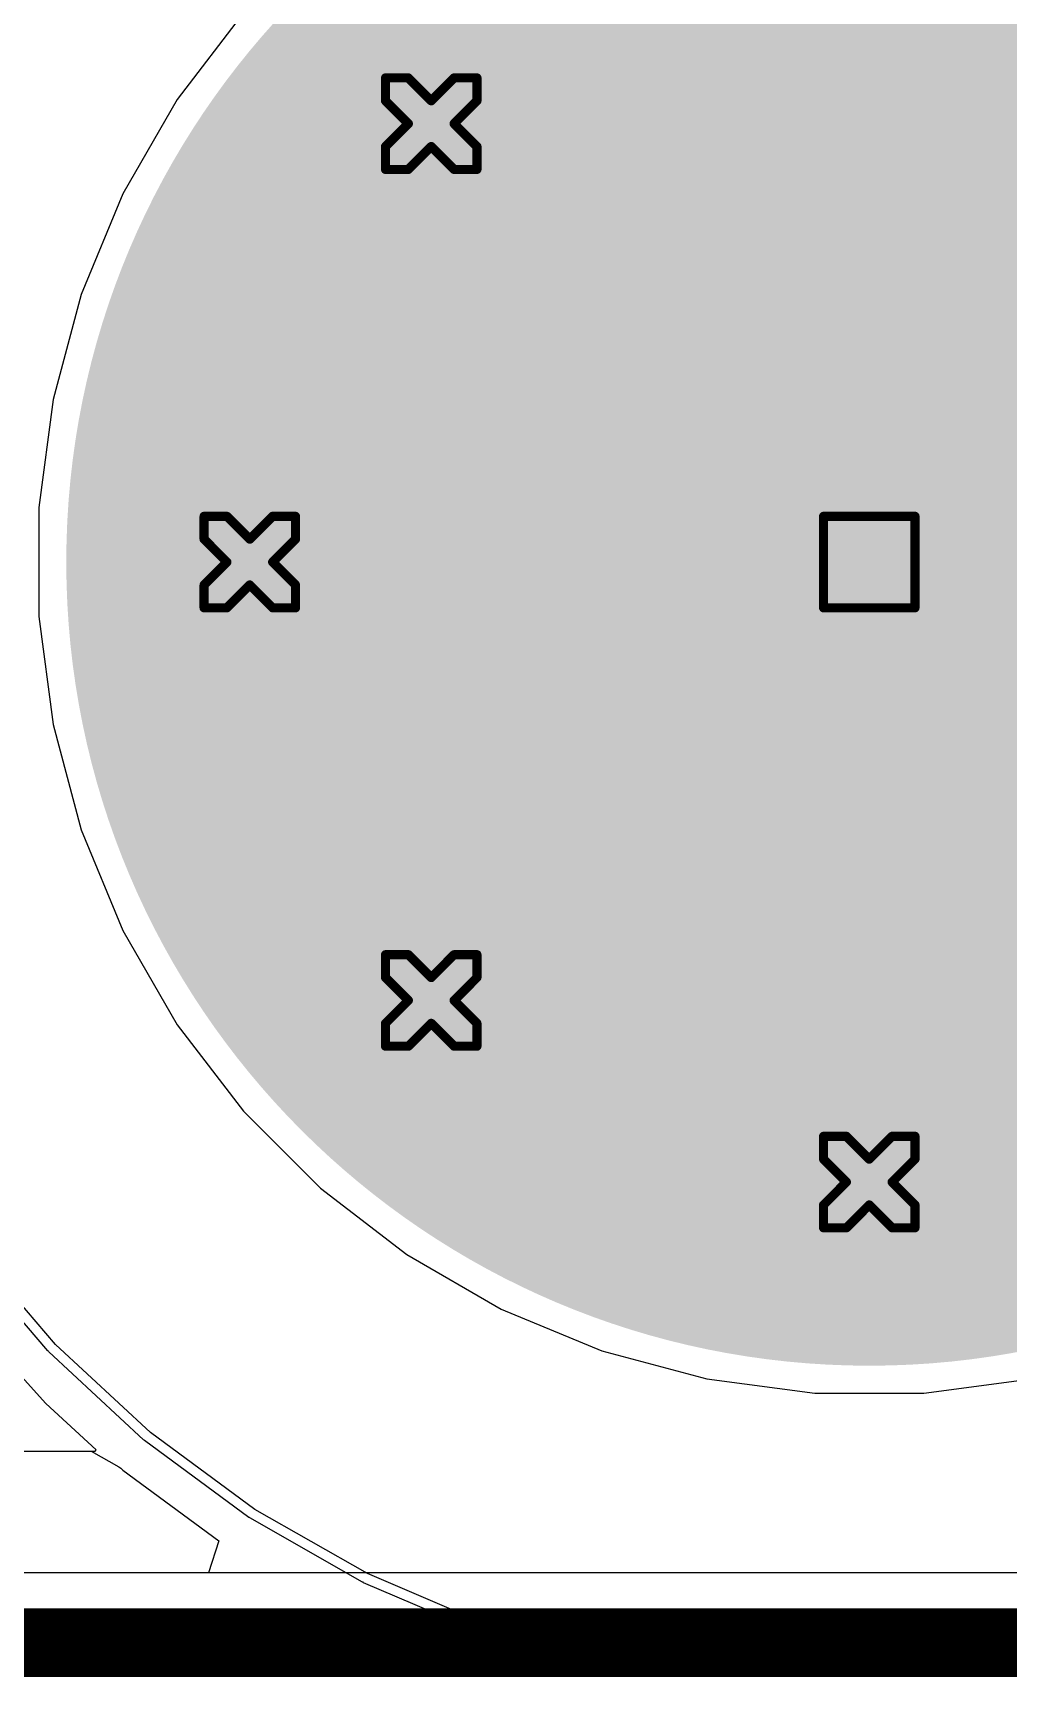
# Model space of a CAD drawing. Header units: inches. Extents: x 0 to 5379, y 0 to 5429.
# Drawn here: x 339.35 to 344.77, y -0.19 to 8.94 of the extents above; entities that cross this region are included whole.
import ezdxf

# ---------------------------------------------------------------- set-up
doc = ezdxf.new("R2010")
doc.units = ezdxf.units.IN
for name, color, linetype in [('Board Outline', 216, 'Continuous'), ('Bottom Layer', 5, 'Continuous'), ('Bottom Solder', 6, 'Continuous'), ('Drill Drawing', 1, 'Continuous'), ('GND01', 16, 'Continuous'), ('GND02', 76, 'Continuous'), ('Multi-Layer', 9, 'Continuous'), ('Pad Holes', 156, 'Continuous'), ('PWR', 156, 'Continuous'), ('SIG 01', 90, 'Continuous'), ('Top Layer', 1, 'Continuous'), ('Top Solder', 216, 'Continuous'), ('Via Holes', 16, 'Continuous')]:
    doc.layers.add(name, color=color, linetype=linetype)

msp = doc.modelspace()

# ---------------------------------------------------------------- hatches: boundary and pattern name
at = {"layer": 'Bottom Layer'}
h = msp.add_hatch(color=5, dxfattribs=at)
edge = h.paths.add_edge_path()
edge.add_arc((344, 6), 4.36, 0, 360)
h = msp.add_hatch(color=5, dxfattribs=at)
edge = h.paths.add_edge_path()
edge.add_arc((341.5662, 8.4339), 0.3, 0, 360)
h = msp.add_hatch(color=5, dxfattribs=at)
edge = h.paths.add_edge_path()
edge.add_arc((340.558, 6), 0.3, 0, 360)
h = msp.add_hatch(color=5, dxfattribs=at)
edge = h.paths.add_edge_path()
edge.add_arc((341.5662, 3.5662), 0.3, 0, 360)
h = msp.add_hatch(color=5, dxfattribs=at)
edge = h.paths.add_edge_path()
edge.add_arc((344, 2.558), 0.3, 0, 360)
at = {"layer": 'Bottom Solder'}
h = msp.add_hatch(color=6, dxfattribs=at)
edge = h.paths.add_edge_path()
edge.add_arc((344, 6), 4.4616, 0, 360)
h = msp.add_hatch(color=6, dxfattribs=at)
edge = h.paths.add_edge_path()
edge.add_arc((341.5662, 8.4339), 0.4016, 0, 360)
h = msp.add_hatch(color=6, dxfattribs=at)
edge = h.paths.add_edge_path()
edge.add_arc((340.558, 6), 0.4016, 0, 360)
h = msp.add_hatch(color=6, dxfattribs=at)
edge = h.paths.add_edge_path()
edge.add_arc((341.5662, 3.5662), 0.4016, 0, 360)
h = msp.add_hatch(color=6, dxfattribs=at)
edge = h.paths.add_edge_path()
edge.add_arc((344, 2.558), 0.4016, 0, 360)
at = {"layer": 'GND01'}
h = msp.add_hatch(color=16, dxfattribs=at)
edge = h.paths.add_edge_path()
edge.add_arc((344, 6), 4.36, 0, 360)
h = msp.add_hatch(color=16, dxfattribs=at)
edge = h.paths.add_edge_path()
edge.add_arc((341.5662, 8.4339), 0.3, 0, 360)
h = msp.add_hatch(color=16, dxfattribs=at)
edge = h.paths.add_edge_path()
edge.add_arc((340.558, 6), 0.3, 0, 360)
h = msp.add_hatch(color=16, dxfattribs=at)
edge = h.paths.add_edge_path()
edge.add_arc((341.5662, 3.5662), 0.3, 0, 360)
h = msp.add_hatch(color=16, dxfattribs=at)
edge = h.paths.add_edge_path()
edge.add_arc((344, 2.558), 0.3, 0, 360)
at = {"layer": 'GND02'}
h = msp.add_hatch(color=76, dxfattribs=at)
edge = h.paths.add_edge_path()
edge.add_arc((344, 6), 4.36, 0, 360)
h = msp.add_hatch(color=76, dxfattribs=at)
edge = h.paths.add_edge_path()
edge.add_arc((341.5662, 8.4339), 0.3, 0, 360)
h = msp.add_hatch(color=76, dxfattribs=at)
edge = h.paths.add_edge_path()
edge.add_arc((340.558, 6), 0.3, 0, 360)
h = msp.add_hatch(color=76, dxfattribs=at)
edge = h.paths.add_edge_path()
edge.add_arc((341.5662, 3.5662), 0.3, 0, 360)
h = msp.add_hatch(color=76, dxfattribs=at)
edge = h.paths.add_edge_path()
edge.add_arc((344, 2.558), 0.3, 0, 360)
at = {"layer": 'Multi-Layer'}
h = msp.add_hatch(color=9, dxfattribs=at)
edge = h.paths.add_edge_path()
edge.add_arc((344, 6), 4.36, 0, 360)
at = {"layer": 'Pad Holes'}
h = msp.add_hatch(color=7, dxfattribs=at)
edge = h.paths.add_edge_path()
edge.add_arc((344, 6), 2.5, 0, 360)
at = {"layer": 'PWR'}
h = msp.add_hatch(color=156, dxfattribs=at)
edge = h.paths.add_edge_path()
edge.add_arc((344, 6), 4.36, 0, 360)
h = msp.add_hatch(color=156, dxfattribs=at)
edge = h.paths.add_edge_path()
edge.add_arc((341.5662, 8.4339), 0.3, 0, 360)
h = msp.add_hatch(color=156, dxfattribs=at)
edge = h.paths.add_edge_path()
edge.add_arc((340.558, 6), 0.3, 0, 360)
h = msp.add_hatch(color=156, dxfattribs=at)
edge = h.paths.add_edge_path()
edge.add_arc((341.5662, 3.5662), 0.3, 0, 360)
h = msp.add_hatch(color=156, dxfattribs=at)
edge = h.paths.add_edge_path()
edge.add_arc((344, 2.558), 0.3, 0, 360)
at = {"layer": 'SIG 01'}
h = msp.add_hatch(color=90, dxfattribs=at)
edge = h.paths.add_edge_path()
edge.add_arc((344, 6), 4.36, 0, 360)
h = msp.add_hatch(color=90, dxfattribs=at)
edge = h.paths.add_edge_path()
edge.add_arc((341.5662, 8.4339), 0.3, 0, 360)
h = msp.add_hatch(color=90, dxfattribs=at)
edge = h.paths.add_edge_path()
edge.add_arc((340.558, 6), 0.3, 0, 360)
h = msp.add_hatch(color=90, dxfattribs=at)
edge = h.paths.add_edge_path()
edge.add_arc((341.5662, 3.5662), 0.3, 0, 360)
h = msp.add_hatch(color=90, dxfattribs=at)
edge = h.paths.add_edge_path()
edge.add_arc((344, 2.558), 0.3, 0, 360)
at = {"layer": 'Top Layer'}
h = msp.add_hatch(color=1, dxfattribs=at)
edge = h.paths.add_edge_path()
edge.add_arc((344, 6), 4.36, 0, 360)
h = msp.add_hatch(color=1, dxfattribs=at)
edge = h.paths.add_edge_path()
edge.add_arc((341.5662, 8.4339), 0.3, 0, 360)
h = msp.add_hatch(color=1, dxfattribs=at)
edge = h.paths.add_edge_path()
edge.add_arc((340.558, 6), 0.3, 0, 360)
h = msp.add_hatch(color=1, dxfattribs=at)
edge = h.paths.add_edge_path()
edge.add_arc((341.5662, 3.5662), 0.3, 0, 360)
h = msp.add_hatch(color=1, dxfattribs=at)
edge = h.paths.add_edge_path()
edge.add_arc((344, 2.558), 0.3, 0, 360)
at = {"layer": 'Top Solder'}
h = msp.add_hatch(color=216, dxfattribs=at)
edge = h.paths.add_edge_path()
edge.add_arc((344, 6), 4.4616, 0, 360)
h = msp.add_hatch(color=216, dxfattribs=at)
edge = h.paths.add_edge_path()
edge.add_arc((341.5662, 8.4339), 0.4016, 0, 360)
h = msp.add_hatch(color=216, dxfattribs=at)
edge = h.paths.add_edge_path()
edge.add_arc((340.558, 6), 0.4016, 0, 360)
h = msp.add_hatch(color=216, dxfattribs=at)
edge = h.paths.add_edge_path()
edge.add_arc((341.5662, 3.5662), 0.4016, 0, 360)
h = msp.add_hatch(color=216, dxfattribs=at)
edge = h.paths.add_edge_path()
edge.add_arc((344, 2.558), 0.4016, 0, 360)
at = {"layer": 'Via Holes'}
h = msp.add_hatch(color=7, dxfattribs=at)
edge = h.paths.add_edge_path()
edge.add_arc((341.5662, 8.4339), 0.15, 0, 360)
h = msp.add_hatch(color=7, dxfattribs=at)
edge = h.paths.add_edge_path()
edge.add_arc((340.558, 6), 0.15, 0, 360)
h = msp.add_hatch(color=7, dxfattribs=at)
edge = h.paths.add_edge_path()
edge.add_arc((341.5662, 3.5662), 0.15, 0, 360)
h = msp.add_hatch(color=7, dxfattribs=at)
edge = h.paths.add_edge_path()
edge.add_arc((344, 2.558), 0.15, 0, 360)

# ---------------------------------------------------------------- linework, layer by layer
at = {"layer": 'Board Outline'}
msp.add_lwpolyline([(0, 0, 0.381, 0.381, 0), (350, 0, 0.381, 0.381, 0)], format="xyseb", dxfattribs=at)
at = {"layer": 'Bottom Layer'}
for p, q in [((339.4782, 1.6566), (339.0101, 2.2035)), ((339.4251, 1.3293), (338.9127, 1.8934)), ((340.0058, 1.1669), (339.4782, 1.6566)), ((339.7051, 1.0706), (339.4251, 1.3293)), ((340.586, 0.741), (340.0058, 1.1669)), ((338.798, 1.0644), (339.6997, 1.0644)), ((338.798, 1.0644), (339.4499, 1.0644)), ((339.4499, 1.0644), (339.4499, 1.0644)), ((339.4499, 1.0644), (339.4499, 1.0644)), ((339.4499, 1.0644), (339.6773, 1.0644)), ((339.6773, 1.0644), (339.8296, 0.9771)), ((339.6997, 1.0644), (339.7051, 1.0706)), ((339.8296, 0.9771), (339.8424, 0.9692)), ((339.8424, 0.9692), (339.8525, 0.9581)), ((339.8525, 0.9581), (340.3864, 0.5663)), ((341.2113, 0.3843), (340.586, 0.741)), ((340.3864, 0.5663), (340.3292, 0.3885)), ((340.3292, 0.3885), (207.6885, 0.3885)), ((341.8733, 0.1017), (341.2113, 0.3843)), ((342.2184, -0.0007), (341.8733, 0.1017)), ((349.9993, -0.0007), (342.2184, -0.0007))]:
    msp.add_line(p, q, dxfattribs=at)
at = {"layer": 'Bottom Solder'}
for p, q in [((339.4362, 1.6207), (338.9682, 2.1676)), ((339.4392, 1.6192), (339.4362, 1.6207)), ((339.4406, 1.6161), (339.4392, 1.6192)), ((339.9682, 1.1265), (339.4406, 1.6161)), ((339.9714, 1.1253), (339.9682, 1.1265)), ((339.9731, 1.1224), (339.9714, 1.1253)), ((340.5534, 0.6965), (339.9731, 1.1224)), ((340.5566, 0.6957), (340.5534, 0.6965)), ((340.5587, 0.693), (340.5566, 0.6957)), ((341.184, 0.3364), (340.5587, 0.693)), ((341.1873, 0.336), (341.184, 0.3364)), ((341.1896, 0.3336), (341.1873, 0.336)), ((341.8517, 0.0509), (341.1896, 0.3336)), ((341.855, 0.0509), (341.8517, 0.0509)), ((341.8576, 0.0488), (341.855, 0.0509)), ((342.2026, -0.0536), (341.8576, 0.0488)), ((342.2108, -0.0528), (342.2026, -0.0536)), ((342.2184, -0.0559), (342.2108, -0.0528)), ((349.9993, -0.0559), (342.2184, -0.0559))]:
    msp.add_line(p, q, dxfattribs=at)
at = {"layer": 'Drill Drawing'}
for points in [[(341.3122, 8.5609, 0.0508, 0.0508, 0), (341.3122, 8.6879, 0.0508, 0.0508, 0)], [(341.3122, 8.6879, 0.0508, 0.0508, 0), (341.4392, 8.6879, 0.0508, 0.0508, 0)], [(341.4392, 8.6879, 0.0508, 0.0508, 0), (341.5662, 8.5609, 0.0508, 0.0508, 0)], [(341.5662, 8.5609, 0.0508, 0.0508, 0), (341.6932, 8.6879, 0.0508, 0.0508, 0)], [(341.6932, 8.6879, 0.0508, 0.0508, 0), (341.8202, 8.6879, 0.0508, 0.0508, 0)], [(341.8202, 8.5609, 0.0508, 0.0508, 0), (341.8202, 8.6879, 0.0508, 0.0508, 0)], [(341.3122, 8.5609, 0.0508, 0.0508, 0), (341.4392, 8.4339, 0.0508, 0.0508, 0)], [(341.6932, 8.4339, 0.0508, 0.0508, 0), (341.8202, 8.5609, 0.0508, 0.0508, 0)], [(341.3122, 8.3069, 0.0508, 0.0508, 0), (341.4392, 8.4339, 0.0508, 0.0508, 0)], [(341.6932, 8.4339, 0.0508, 0.0508, 0), (341.8202, 8.3069, 0.0508, 0.0508, 0)], [(341.3122, 8.1799, 0.0508, 0.0508, 0), (341.3122, 8.3069, 0.0508, 0.0508, 0)], [(341.4392, 8.1799, 0.0508, 0.0508, 0), (341.5662, 8.3069, 0.0508, 0.0508, 0)], [(341.5662, 8.3069, 0.0508, 0.0508, 0), (341.6932, 8.1799, 0.0508, 0.0508, 0)], [(341.8202, 8.1799, 0.0508, 0.0508, 0), (341.8202, 8.3069, 0.0508, 0.0508, 0)], [(341.3122, 8.1799, 0.0508, 0.0508, 0), (341.4392, 8.1799, 0.0508, 0.0508, 0)], [(341.6932, 8.1799, 0.0508, 0.0508, 0), (341.8202, 8.1799, 0.0508, 0.0508, 0)], [(340.304, 6.127, 0.0508, 0.0508, 0), (340.304, 6.254, 0.0508, 0.0508, 0)], [(340.304, 6.254, 0.0508, 0.0508, 0), (340.431, 6.254, 0.0508, 0.0508, 0)], [(340.431, 6.254, 0.0508, 0.0508, 0), (340.558, 6.127, 0.0508, 0.0508, 0)], [(340.558, 6.127, 0.0508, 0.0508, 0), (340.685, 6.254, 0.0508, 0.0508, 0)], [(340.685, 6.254, 0.0508, 0.0508, 0), (340.812, 6.254, 0.0508, 0.0508, 0)], [(340.812, 6.127, 0.0508, 0.0508, 0), (340.812, 6.254, 0.0508, 0.0508, 0)], [(343.746, 6.254, 0.0508, 0.0508, 0), (344.254, 6.254, 0.0508, 0.0508, 0)], [(343.746, 5.746, 0.0508, 0.0508, 0), (343.746, 6.254, 0.0508, 0.0508, 0)], [(344.254, 5.746, 0.0508, 0.0508, 0), (344.254, 6.254, 0.0508, 0.0508, 0)], [(340.304, 6.127, 0.0508, 0.0508, 0), (340.431, 6, 0.0508, 0.0508, 0)], [(340.685, 6, 0.0508, 0.0508, 0), (340.812, 6.127, 0.0508, 0.0508, 0)], [(340.304, 5.873, 0.0508, 0.0508, 0), (340.431, 6, 0.0508, 0.0508, 0)], [(340.685, 6, 0.0508, 0.0508, 0), (340.812, 5.873, 0.0508, 0.0508, 0)], [(340.304, 5.746, 0.0508, 0.0508, 0), (340.304, 5.873, 0.0508, 0.0508, 0)], [(340.431, 5.746, 0.0508, 0.0508, 0), (340.558, 5.873, 0.0508, 0.0508, 0)], [(340.558, 5.873, 0.0508, 0.0508, 0), (340.685, 5.746, 0.0508, 0.0508, 0)], [(340.812, 5.746, 0.0508, 0.0508, 0), (340.812, 5.873, 0.0508, 0.0508, 0)], [(340.304, 5.746, 0.0508, 0.0508, 0), (340.431, 5.746, 0.0508, 0.0508, 0)], [(340.685, 5.746, 0.0508, 0.0508, 0), (340.812, 5.746, 0.0508, 0.0508, 0)], [(343.746, 5.746, 0.0508, 0.0508, 0), (344.254, 5.746, 0.0508, 0.0508, 0)], [(341.3122, 3.6932, 0.0508, 0.0508, 0), (341.3122, 3.8202, 0.0508, 0.0508, 0)], [(341.3122, 3.8202, 0.0508, 0.0508, 0), (341.4392, 3.8202, 0.0508, 0.0508, 0)], [(341.4392, 3.8202, 0.0508, 0.0508, 0), (341.5662, 3.6932, 0.0508, 0.0508, 0)], [(341.5662, 3.6932, 0.0508, 0.0508, 0), (341.6932, 3.8202, 0.0508, 0.0508, 0)], [(341.6932, 3.8202, 0.0508, 0.0508, 0), (341.8202, 3.8202, 0.0508, 0.0508, 0)], [(341.8202, 3.6932, 0.0508, 0.0508, 0), (341.8202, 3.8202, 0.0508, 0.0508, 0)], [(341.3122, 3.6932, 0.0508, 0.0508, 0), (341.4392, 3.5662, 0.0508, 0.0508, 0)], [(341.6932, 3.5662, 0.0508, 0.0508, 0), (341.8202, 3.6932, 0.0508, 0.0508, 0)], [(341.3122, 3.4392, 0.0508, 0.0508, 0), (341.4392, 3.5662, 0.0508, 0.0508, 0)], [(341.6932, 3.5662, 0.0508, 0.0508, 0), (341.8202, 3.4392, 0.0508, 0.0508, 0)], [(341.3122, 3.3122, 0.0508, 0.0508, 0), (341.3122, 3.4392, 0.0508, 0.0508, 0)], [(341.4392, 3.3122, 0.0508, 0.0508, 0), (341.5662, 3.4392, 0.0508, 0.0508, 0)], [(341.5662, 3.4392, 0.0508, 0.0508, 0), (341.6932, 3.3122, 0.0508, 0.0508, 0)], [(341.8202, 3.3122, 0.0508, 0.0508, 0), (341.8202, 3.4392, 0.0508, 0.0508, 0)], [(341.3122, 3.3122, 0.0508, 0.0508, 0), (341.4392, 3.3122, 0.0508, 0.0508, 0)], [(341.6932, 3.3122, 0.0508, 0.0508, 0), (341.8202, 3.3122, 0.0508, 0.0508, 0)], [(343.746, 2.685, 0.0508, 0.0508, 0), (343.746, 2.812, 0.0508, 0.0508, 0)], [(343.746, 2.812, 0.0508, 0.0508, 0), (343.873, 2.812, 0.0508, 0.0508, 0)], [(343.873, 2.812, 0.0508, 0.0508, 0), (344, 2.685, 0.0508, 0.0508, 0)], [(344, 2.685, 0.0508, 0.0508, 0), (344.127, 2.812, 0.0508, 0.0508, 0)], [(344.127, 2.812, 0.0508, 0.0508, 0), (344.254, 2.812, 0.0508, 0.0508, 0)], [(344.254, 2.685, 0.0508, 0.0508, 0), (344.254, 2.812, 0.0508, 0.0508, 0)], [(343.746, 2.685, 0.0508, 0.0508, 0), (343.873, 2.558, 0.0508, 0.0508, 0)], [(344.127, 2.558, 0.0508, 0.0508, 0), (344.254, 2.685, 0.0508, 0.0508, 0)], [(343.746, 2.431, 0.0508, 0.0508, 0), (343.873, 2.558, 0.0508, 0.0508, 0)], [(344.127, 2.558, 0.0508, 0.0508, 0), (344.254, 2.431, 0.0508, 0.0508, 0)], [(343.746, 2.304, 0.0508, 0.0508, 0), (343.746, 2.431, 0.0508, 0.0508, 0)], [(343.873, 2.304, 0.0508, 0.0508, 0), (344, 2.431, 0.0508, 0.0508, 0)], [(344, 2.431, 0.0508, 0.0508, 0), (344.127, 2.304, 0.0508, 0.0508, 0)], [(344.254, 2.304, 0.0508, 0.0508, 0), (344.254, 2.431, 0.0508, 0.0508, 0)], [(343.746, 2.304, 0.0508, 0.0508, 0), (343.873, 2.304, 0.0508, 0.0508, 0)], [(344.127, 2.304, 0.0508, 0.0508, 0), (344.254, 2.304, 0.0508, 0.0508, 0)]]:
    msp.add_lwpolyline(points, format="xyseb", dxfattribs=at)
for points in [[(341.2995, 8.6879, 0.0254, 0.0254, 1), (341.3249, 8.6879, 0.0254, 0.0254, 1)], [(341.2995, 8.6879, 0.0254, 0.0254, 1), (341.3249, 8.6879, 0.0254, 0.0254, 1)], [(341.4265, 8.6879, 0.0254, 0.0254, 1), (341.4519, 8.6879, 0.0254, 0.0254, 1)], [(341.4265, 8.6879, 0.0254, 0.0254, 1), (341.4519, 8.6879, 0.0254, 0.0254, 1)], [(341.6805, 8.6879, 0.0254, 0.0254, 1), (341.7059, 8.6879, 0.0254, 0.0254, 1)], [(341.6805, 8.6879, 0.0254, 0.0254, 1), (341.7059, 8.6879, 0.0254, 0.0254, 1)], [(341.8075, 8.6879, 0.0254, 0.0254, 1), (341.8329, 8.6879, 0.0254, 0.0254, 1)], [(341.8075, 8.6879, 0.0254, 0.0254, 1), (341.8329, 8.6879, 0.0254, 0.0254, 1)], [(341.2995, 8.5609, 0.0254, 0.0254, 1), (341.3249, 8.5609, 0.0254, 0.0254, 1)], [(341.2995, 8.5609, 0.0254, 0.0254, 1), (341.3249, 8.5609, 0.0254, 0.0254, 1)], [(341.5535, 8.5609, 0.0254, 0.0254, 1), (341.5789, 8.5609, 0.0254, 0.0254, 1)], [(341.5535, 8.5609, 0.0254, 0.0254, 1), (341.5789, 8.5609, 0.0254, 0.0254, 1)], [(341.8075, 8.5609, 0.0254, 0.0254, 1), (341.8329, 8.5609, 0.0254, 0.0254, 1)], [(341.8075, 8.5609, 0.0254, 0.0254, 1), (341.8329, 8.5609, 0.0254, 0.0254, 1)], [(341.4265, 8.4339, 0.0254, 0.0254, 1), (341.4519, 8.4339, 0.0254, 0.0254, 1)], [(341.4265, 8.4339, 0.0254, 0.0254, 1), (341.4519, 8.4339, 0.0254, 0.0254, 1)], [(341.6805, 8.4339, 0.0254, 0.0254, 1), (341.7059, 8.4339, 0.0254, 0.0254, 1)], [(341.6805, 8.4339, 0.0254, 0.0254, 1), (341.7059, 8.4339, 0.0254, 0.0254, 1)], [(341.2995, 8.3069, 0.0254, 0.0254, 1), (341.3249, 8.3069, 0.0254, 0.0254, 1)], [(341.2995, 8.3069, 0.0254, 0.0254, 1), (341.3249, 8.3069, 0.0254, 0.0254, 1)], [(341.5535, 8.3069, 0.0254, 0.0254, 1), (341.5789, 8.3069, 0.0254, 0.0254, 1)], [(341.5535, 8.3069, 0.0254, 0.0254, 1), (341.5789, 8.3069, 0.0254, 0.0254, 1)], [(341.8075, 8.3069, 0.0254, 0.0254, 1), (341.8329, 8.3069, 0.0254, 0.0254, 1)], [(341.8075, 8.3069, 0.0254, 0.0254, 1), (341.8329, 8.3069, 0.0254, 0.0254, 1)], [(341.2995, 8.1799, 0.0254, 0.0254, 1), (341.3249, 8.1799, 0.0254, 0.0254, 1)], [(341.2995, 8.1799, 0.0254, 0.0254, 1), (341.3249, 8.1799, 0.0254, 0.0254, 1)], [(341.4265, 8.1799, 0.0254, 0.0254, 1), (341.4519, 8.1799, 0.0254, 0.0254, 1)], [(341.4265, 8.1799, 0.0254, 0.0254, 1), (341.4519, 8.1799, 0.0254, 0.0254, 1)], [(341.6805, 8.1799, 0.0254, 0.0254, 1), (341.7059, 8.1799, 0.0254, 0.0254, 1)], [(341.6805, 8.1799, 0.0254, 0.0254, 1), (341.7059, 8.1799, 0.0254, 0.0254, 1)], [(341.8075, 8.1799, 0.0254, 0.0254, 1), (341.8329, 8.1799, 0.0254, 0.0254, 1)], [(341.8075, 8.1799, 0.0254, 0.0254, 1), (341.8329, 8.1799, 0.0254, 0.0254, 1)], [(340.2913, 6.254, 0.0254, 0.0254, 1), (340.3167, 6.254, 0.0254, 0.0254, 1)], [(340.2913, 6.254, 0.0254, 0.0254, 1), (340.3167, 6.254, 0.0254, 0.0254, 1)], [(340.4183, 6.254, 0.0254, 0.0254, 1), (340.4437, 6.254, 0.0254, 0.0254, 1)], [(340.4183, 6.254, 0.0254, 0.0254, 1), (340.4437, 6.254, 0.0254, 0.0254, 1)], [(340.6723, 6.254, 0.0254, 0.0254, 1), (340.6977, 6.254, 0.0254, 0.0254, 1)], [(340.6723, 6.254, 0.0254, 0.0254, 1), (340.6977, 6.254, 0.0254, 0.0254, 1)], [(340.7993, 6.254, 0.0254, 0.0254, 1), (340.8247, 6.254, 0.0254, 0.0254, 1)], [(340.7993, 6.254, 0.0254, 0.0254, 1), (340.8247, 6.254, 0.0254, 0.0254, 1)], [(343.7333, 6.254, 0.0254, 0.0254, 1), (343.7587, 6.254, 0.0254, 0.0254, 1)], [(343.7333, 6.254, 0.0254, 0.0254, 1), (343.7587, 6.254, 0.0254, 0.0254, 1)], [(344.2413, 6.254, 0.0254, 0.0254, 1), (344.2667, 6.254, 0.0254, 0.0254, 1)], [(344.2413, 6.254, 0.0254, 0.0254, 1), (344.2667, 6.254, 0.0254, 0.0254, 1)], [(340.2913, 6.127, 0.0254, 0.0254, 1), (340.3167, 6.127, 0.0254, 0.0254, 1)], [(340.2913, 6.127, 0.0254, 0.0254, 1), (340.3167, 6.127, 0.0254, 0.0254, 1)], [(340.5453, 6.127, 0.0254, 0.0254, 1), (340.5707, 6.127, 0.0254, 0.0254, 1)], [(340.5453, 6.127, 0.0254, 0.0254, 1), (340.5707, 6.127, 0.0254, 0.0254, 1)], [(340.7993, 6.127, 0.0254, 0.0254, 1), (340.8247, 6.127, 0.0254, 0.0254, 1)], [(340.7993, 6.127, 0.0254, 0.0254, 1), (340.8247, 6.127, 0.0254, 0.0254, 1)], [(340.4183, 6, 0.0254, 0.0254, 1), (340.4437, 6, 0.0254, 0.0254, 1)], [(340.4183, 6, 0.0254, 0.0254, 1), (340.4437, 6, 0.0254, 0.0254, 1)], [(340.6723, 6, 0.0254, 0.0254, 1), (340.6977, 6, 0.0254, 0.0254, 1)], [(340.6723, 6, 0.0254, 0.0254, 1), (340.6977, 6, 0.0254, 0.0254, 1)], [(340.2913, 5.873, 0.0254, 0.0254, 1), (340.3167, 5.873, 0.0254, 0.0254, 1)], [(340.2913, 5.873, 0.0254, 0.0254, 1), (340.3167, 5.873, 0.0254, 0.0254, 1)], [(340.5453, 5.873, 0.0254, 0.0254, 1), (340.5707, 5.873, 0.0254, 0.0254, 1)], [(340.5453, 5.873, 0.0254, 0.0254, 1), (340.5707, 5.873, 0.0254, 0.0254, 1)], [(340.7993, 5.873, 0.0254, 0.0254, 1), (340.8247, 5.873, 0.0254, 0.0254, 1)], [(340.7993, 5.873, 0.0254, 0.0254, 1), (340.8247, 5.873, 0.0254, 0.0254, 1)], [(340.2913, 5.746, 0.0254, 0.0254, 1), (340.3167, 5.746, 0.0254, 0.0254, 1)], [(340.2913, 5.746, 0.0254, 0.0254, 1), (340.3167, 5.746, 0.0254, 0.0254, 1)], [(340.4183, 5.746, 0.0254, 0.0254, 1), (340.4437, 5.746, 0.0254, 0.0254, 1)], [(340.4183, 5.746, 0.0254, 0.0254, 1), (340.4437, 5.746, 0.0254, 0.0254, 1)], [(340.6723, 5.746, 0.0254, 0.0254, 1), (340.6977, 5.746, 0.0254, 0.0254, 1)], [(340.6723, 5.746, 0.0254, 0.0254, 1), (340.6977, 5.746, 0.0254, 0.0254, 1)], [(340.7993, 5.746, 0.0254, 0.0254, 1), (340.8247, 5.746, 0.0254, 0.0254, 1)], [(340.7993, 5.746, 0.0254, 0.0254, 1), (340.8247, 5.746, 0.0254, 0.0254, 1)], [(343.7333, 5.746, 0.0254, 0.0254, 1), (343.7587, 5.746, 0.0254, 0.0254, 1)], [(343.7333, 5.746, 0.0254, 0.0254, 1), (343.7587, 5.746, 0.0254, 0.0254, 1)], [(344.2413, 5.746, 0.0254, 0.0254, 1), (344.2667, 5.746, 0.0254, 0.0254, 1)], [(344.2413, 5.746, 0.0254, 0.0254, 1), (344.2667, 5.746, 0.0254, 0.0254, 1)], [(341.2995, 3.8202, 0.0254, 0.0254, 1), (341.3249, 3.8202, 0.0254, 0.0254, 1)], [(341.2995, 3.8202, 0.0254, 0.0254, 1), (341.3249, 3.8202, 0.0254, 0.0254, 1)], [(341.4265, 3.8202, 0.0254, 0.0254, 1), (341.4519, 3.8202, 0.0254, 0.0254, 1)], [(341.4265, 3.8202, 0.0254, 0.0254, 1), (341.4519, 3.8202, 0.0254, 0.0254, 1)], [(341.6805, 3.8202, 0.0254, 0.0254, 1), (341.7059, 3.8202, 0.0254, 0.0254, 1)], [(341.6805, 3.8202, 0.0254, 0.0254, 1), (341.7059, 3.8202, 0.0254, 0.0254, 1)], [(341.8075, 3.8202, 0.0254, 0.0254, 1), (341.8329, 3.8202, 0.0254, 0.0254, 1)], [(341.8075, 3.8202, 0.0254, 0.0254, 1), (341.8329, 3.8202, 0.0254, 0.0254, 1)], [(341.2995, 3.6932, 0.0254, 0.0254, 1), (341.3249, 3.6932, 0.0254, 0.0254, 1)], [(341.2995, 3.6932, 0.0254, 0.0254, 1), (341.3249, 3.6932, 0.0254, 0.0254, 1)], [(341.5535, 3.6932, 0.0254, 0.0254, 1), (341.5789, 3.6932, 0.0254, 0.0254, 1)], [(341.5535, 3.6932, 0.0254, 0.0254, 1), (341.5789, 3.6932, 0.0254, 0.0254, 1)], [(341.8075, 3.6932, 0.0254, 0.0254, 1), (341.8329, 3.6932, 0.0254, 0.0254, 1)], [(341.8075, 3.6932, 0.0254, 0.0254, 1), (341.8329, 3.6932, 0.0254, 0.0254, 1)], [(341.4265, 3.5662, 0.0254, 0.0254, 1), (341.4519, 3.5662, 0.0254, 0.0254, 1)], [(341.4265, 3.5662, 0.0254, 0.0254, 1), (341.4519, 3.5662, 0.0254, 0.0254, 1)], [(341.6805, 3.5662, 0.0254, 0.0254, 1), (341.7059, 3.5662, 0.0254, 0.0254, 1)], [(341.6805, 3.5662, 0.0254, 0.0254, 1), (341.7059, 3.5662, 0.0254, 0.0254, 1)], [(341.2995, 3.4392, 0.0254, 0.0254, 1), (341.3249, 3.4392, 0.0254, 0.0254, 1)], [(341.2995, 3.4392, 0.0254, 0.0254, 1), (341.3249, 3.4392, 0.0254, 0.0254, 1)], [(341.5535, 3.4392, 0.0254, 0.0254, 1), (341.5789, 3.4392, 0.0254, 0.0254, 1)], [(341.5535, 3.4392, 0.0254, 0.0254, 1), (341.5789, 3.4392, 0.0254, 0.0254, 1)], [(341.8075, 3.4392, 0.0254, 0.0254, 1), (341.8329, 3.4392, 0.0254, 0.0254, 1)], [(341.8075, 3.4392, 0.0254, 0.0254, 1), (341.8329, 3.4392, 0.0254, 0.0254, 1)], [(341.2995, 3.3122, 0.0254, 0.0254, 1), (341.3249, 3.3122, 0.0254, 0.0254, 1)], [(341.2995, 3.3122, 0.0254, 0.0254, 1), (341.3249, 3.3122, 0.0254, 0.0254, 1)], [(341.4265, 3.3122, 0.0254, 0.0254, 1), (341.4519, 3.3122, 0.0254, 0.0254, 1)], [(341.4265, 3.3122, 0.0254, 0.0254, 1), (341.4519, 3.3122, 0.0254, 0.0254, 1)], [(341.6805, 3.3122, 0.0254, 0.0254, 1), (341.7059, 3.3122, 0.0254, 0.0254, 1)], [(341.6805, 3.3122, 0.0254, 0.0254, 1), (341.7059, 3.3122, 0.0254, 0.0254, 1)], [(341.8075, 3.3122, 0.0254, 0.0254, 1), (341.8329, 3.3122, 0.0254, 0.0254, 1)], [(341.8075, 3.3122, 0.0254, 0.0254, 1), (341.8329, 3.3122, 0.0254, 0.0254, 1)], [(343.7333, 2.812, 0.0254, 0.0254, 1), (343.7587, 2.812, 0.0254, 0.0254, 1)], [(343.7333, 2.812, 0.0254, 0.0254, 1), (343.7587, 2.812, 0.0254, 0.0254, 1)], [(343.8603, 2.812, 0.0254, 0.0254, 1), (343.8857, 2.812, 0.0254, 0.0254, 1)], [(343.8603, 2.812, 0.0254, 0.0254, 1), (343.8857, 2.812, 0.0254, 0.0254, 1)], [(344.1143, 2.812, 0.0254, 0.0254, 1), (344.1397, 2.812, 0.0254, 0.0254, 1)], [(344.1143, 2.812, 0.0254, 0.0254, 1), (344.1397, 2.812, 0.0254, 0.0254, 1)], [(344.2413, 2.812, 0.0254, 0.0254, 1), (344.2667, 2.812, 0.0254, 0.0254, 1)], [(344.2413, 2.812, 0.0254, 0.0254, 1), (344.2667, 2.812, 0.0254, 0.0254, 1)], [(343.7333, 2.685, 0.0254, 0.0254, 1), (343.7587, 2.685, 0.0254, 0.0254, 1)], [(343.7333, 2.685, 0.0254, 0.0254, 1), (343.7587, 2.685, 0.0254, 0.0254, 1)], [(343.9873, 2.685, 0.0254, 0.0254, 1), (344.0127, 2.685, 0.0254, 0.0254, 1)], [(343.9873, 2.685, 0.0254, 0.0254, 1), (344.0127, 2.685, 0.0254, 0.0254, 1)], [(344.2413, 2.685, 0.0254, 0.0254, 1), (344.2667, 2.685, 0.0254, 0.0254, 1)], [(344.2413, 2.685, 0.0254, 0.0254, 1), (344.2667, 2.685, 0.0254, 0.0254, 1)], [(343.8603, 2.558, 0.0254, 0.0254, 1), (343.8857, 2.558, 0.0254, 0.0254, 1)], [(343.8603, 2.558, 0.0254, 0.0254, 1), (343.8857, 2.558, 0.0254, 0.0254, 1)], [(344.1143, 2.558, 0.0254, 0.0254, 1), (344.1397, 2.558, 0.0254, 0.0254, 1)], [(344.1143, 2.558, 0.0254, 0.0254, 1), (344.1397, 2.558, 0.0254, 0.0254, 1)], [(343.7333, 2.431, 0.0254, 0.0254, 1), (343.7587, 2.431, 0.0254, 0.0254, 1)], [(343.7333, 2.431, 0.0254, 0.0254, 1), (343.7587, 2.431, 0.0254, 0.0254, 1)], [(343.9873, 2.431, 0.0254, 0.0254, 1), (344.0127, 2.431, 0.0254, 0.0254, 1)], [(343.9873, 2.431, 0.0254, 0.0254, 1), (344.0127, 2.431, 0.0254, 0.0254, 1)], [(344.2413, 2.431, 0.0254, 0.0254, 1), (344.2667, 2.431, 0.0254, 0.0254, 1)], [(344.2413, 2.431, 0.0254, 0.0254, 1), (344.2667, 2.431, 0.0254, 0.0254, 1)], [(343.7333, 2.304, 0.0254, 0.0254, 1), (343.7587, 2.304, 0.0254, 0.0254, 1)], [(343.7333, 2.304, 0.0254, 0.0254, 1), (343.7587, 2.304, 0.0254, 0.0254, 1)], [(343.8603, 2.304, 0.0254, 0.0254, 1), (343.8857, 2.304, 0.0254, 0.0254, 1)], [(343.8603, 2.304, 0.0254, 0.0254, 1), (343.8857, 2.304, 0.0254, 0.0254, 1)], [(344.1143, 2.304, 0.0254, 0.0254, 1), (344.1397, 2.304, 0.0254, 0.0254, 1)], [(344.1143, 2.304, 0.0254, 0.0254, 1), (344.1397, 2.304, 0.0254, 0.0254, 1)], [(344.2413, 2.304, 0.0254, 0.0254, 1), (344.2667, 2.304, 0.0254, 0.0254, 1)], [(344.2413, 2.304, 0.0254, 0.0254, 1), (344.2667, 2.304, 0.0254, 0.0254, 1)]]:
    msp.add_lwpolyline(points, format="xyseb", close=True, dxfattribs=at)
at = {"layer": 'GND01'}
for p, q in [((340.5236, 9.0488), (340.1554, 8.5689)), ((340.1554, 8.5689), (339.853, 8.0451)), ((339.853, 8.0451), (339.6215, 7.4863)), ((339.6215, 7.4863), (339.465, 6.9021)), ((339.465, 6.9021), (339.386, 6.3024)), ((339.386, 6.3024), (339.386, 5.6976)), ((339.386, 5.6976), (339.465, 5.0979)), ((339.465, 5.0979), (339.6215, 4.5137)), ((339.6215, 4.5137), (339.853, 3.9549)), ((339.853, 3.9549), (340.1554, 3.4311)), ((340.1554, 3.4311), (340.5236, 2.9513)), ((340.5236, 2.9513), (340.9513, 2.5236)), ((340.9513, 2.5236), (341.4311, 2.1554)), ((341.4311, 2.1554), (341.9549, 1.853)), ((341.9549, 1.853), (342.5137, 1.6215)), ((342.5137, 1.6215), (343.0979, 1.465)), ((343.0979, 1.465), (343.6976, 1.386)), ((344.3024, 1.386), (344.9021, 1.465)), ((343.6976, 1.386), (344.3024, 1.386)), ((349.6116, 0.3885), (0.3885, 0.3885))]:
    msp.add_line(p, q, dxfattribs=at)
at = {"layer": 'GND02'}
for p, q in [((340.5236, 9.0488), (340.1554, 8.5689)), ((340.1554, 8.5689), (339.853, 8.0451)), ((339.853, 8.0451), (339.6215, 7.4863)), ((339.6215, 7.4863), (339.465, 6.9021)), ((339.465, 6.9021), (339.386, 6.3024)), ((339.386, 6.3024), (339.386, 5.6976)), ((339.386, 5.6976), (339.465, 5.0979)), ((339.465, 5.0979), (339.6215, 4.5137)), ((339.6215, 4.5137), (339.853, 3.9549)), ((339.853, 3.9549), (340.1554, 3.4311)), ((340.1554, 3.4311), (340.5236, 2.9513)), ((340.5236, 2.9513), (340.9513, 2.5236)), ((340.9513, 2.5236), (341.4311, 2.1554)), ((341.4311, 2.1554), (341.9549, 1.853)), ((341.9549, 1.853), (342.5137, 1.6215)), ((342.5137, 1.6215), (343.0979, 1.465)), ((343.0979, 1.465), (343.6976, 1.386)), ((344.3024, 1.386), (344.9021, 1.465)), ((343.6976, 1.386), (344.3024, 1.386)), ((349.6116, 0.3885), (0.3885, 0.3885))]:
    msp.add_line(p, q, dxfattribs=at)
at = {"layer": 'PWR'}
for p, q in [((340.5236, 9.0488), (340.1554, 8.5689)), ((340.1554, 8.5689), (339.853, 8.0451)), ((339.853, 8.0451), (339.6215, 7.4863)), ((339.6215, 7.4863), (339.465, 6.9021)), ((339.465, 6.9021), (339.386, 6.3024)), ((339.386, 6.3024), (339.386, 5.6976)), ((339.386, 5.6976), (339.465, 5.0979)), ((339.465, 5.0979), (339.6215, 4.5137)), ((339.6215, 4.5137), (339.853, 3.9549)), ((339.853, 3.9549), (340.1554, 3.4311)), ((340.1554, 3.4311), (340.5236, 2.9513)), ((340.5236, 2.9513), (340.9513, 2.5236)), ((340.9513, 2.5236), (341.4311, 2.1554)), ((341.4311, 2.1554), (341.9549, 1.853)), ((341.9549, 1.853), (342.5137, 1.6215)), ((342.5137, 1.6215), (343.0979, 1.465)), ((343.0979, 1.465), (343.6976, 1.386)), ((344.3024, 1.386), (344.9021, 1.465)), ((343.6976, 1.386), (344.3024, 1.386)), ((349.6116, 0.3885), (0.3885, 0.3885))]:
    msp.add_line(p, q, dxfattribs=at)
at = {"layer": 'SIG 01'}
msp.add_line((349.6116, 0.3885), (0.3885, 0.3885), dxfattribs=at)
at = {"layer": 'Top Layer'}
for p, q in [((339.4782, 1.6566), (339.0101, 2.2035)), ((339.4251, 1.3293), (338.9127, 1.8934)), ((340.0058, 1.1669), (339.4782, 1.6566)), ((339.7051, 1.0706), (339.4251, 1.3293)), ((340.586, 0.741), (340.0058, 1.1669)), ((338.798, 1.0644), (339.6997, 1.0644)), ((338.798, 1.0644), (339.4499, 1.0644)), ((339.4499, 1.0644), (339.4499, 1.0644)), ((339.4499, 1.0644), (339.4499, 1.0644)), ((339.4499, 1.0644), (339.6773, 1.0644)), ((339.6773, 1.0644), (339.8296, 0.9771)), ((339.6997, 1.0644), (339.7051, 1.0706)), ((339.8296, 0.9771), (339.8424, 0.9692)), ((339.8424, 0.9692), (339.8525, 0.9581)), ((339.8525, 0.9581), (340.3864, 0.5663)), ((341.2113, 0.3843), (340.586, 0.741)), ((340.3864, 0.5663), (340.3292, 0.3885)), ((340.3292, 0.3885), (248.4167, 0.3885)), ((341.8733, 0.1017), (341.2113, 0.3843)), ((342.2184, -0.0007), (341.8733, 0.1017)), ((349.9993, -0.0007), (342.2184, -0.0007))]:
    msp.add_line(p, q, dxfattribs=at)
at = {"layer": 'Top Solder'}
for p, q in [((339.4362, 1.6207), (338.9682, 2.1676)), ((339.4392, 1.6192), (339.4362, 1.6207)), ((339.4406, 1.6161), (339.4392, 1.6192)), ((339.9682, 1.1265), (339.4406, 1.6161)), ((339.9714, 1.1253), (339.9682, 1.1265)), ((339.9731, 1.1224), (339.9714, 1.1253)), ((340.5534, 0.6965), (339.9731, 1.1224)), ((340.5566, 0.6957), (340.5534, 0.6965)), ((340.5587, 0.693), (340.5566, 0.6957)), ((341.184, 0.3364), (340.5587, 0.693)), ((341.1873, 0.336), (341.184, 0.3364)), ((341.1896, 0.3336), (341.1873, 0.336)), ((341.8517, 0.0509), (341.1896, 0.3336)), ((341.855, 0.0509), (341.8517, 0.0509)), ((341.8576, 0.0488), (341.855, 0.0509)), ((342.2026, -0.0536), (341.8576, 0.0488)), ((342.2108, -0.0528), (342.2026, -0.0536)), ((342.2184, -0.0559), (342.2108, -0.0528)), ((349.9993, -0.0559), (342.2184, -0.0559))]:
    msp.add_line(p, q, dxfattribs=at)

doc.saveas('drawing.dxf')
